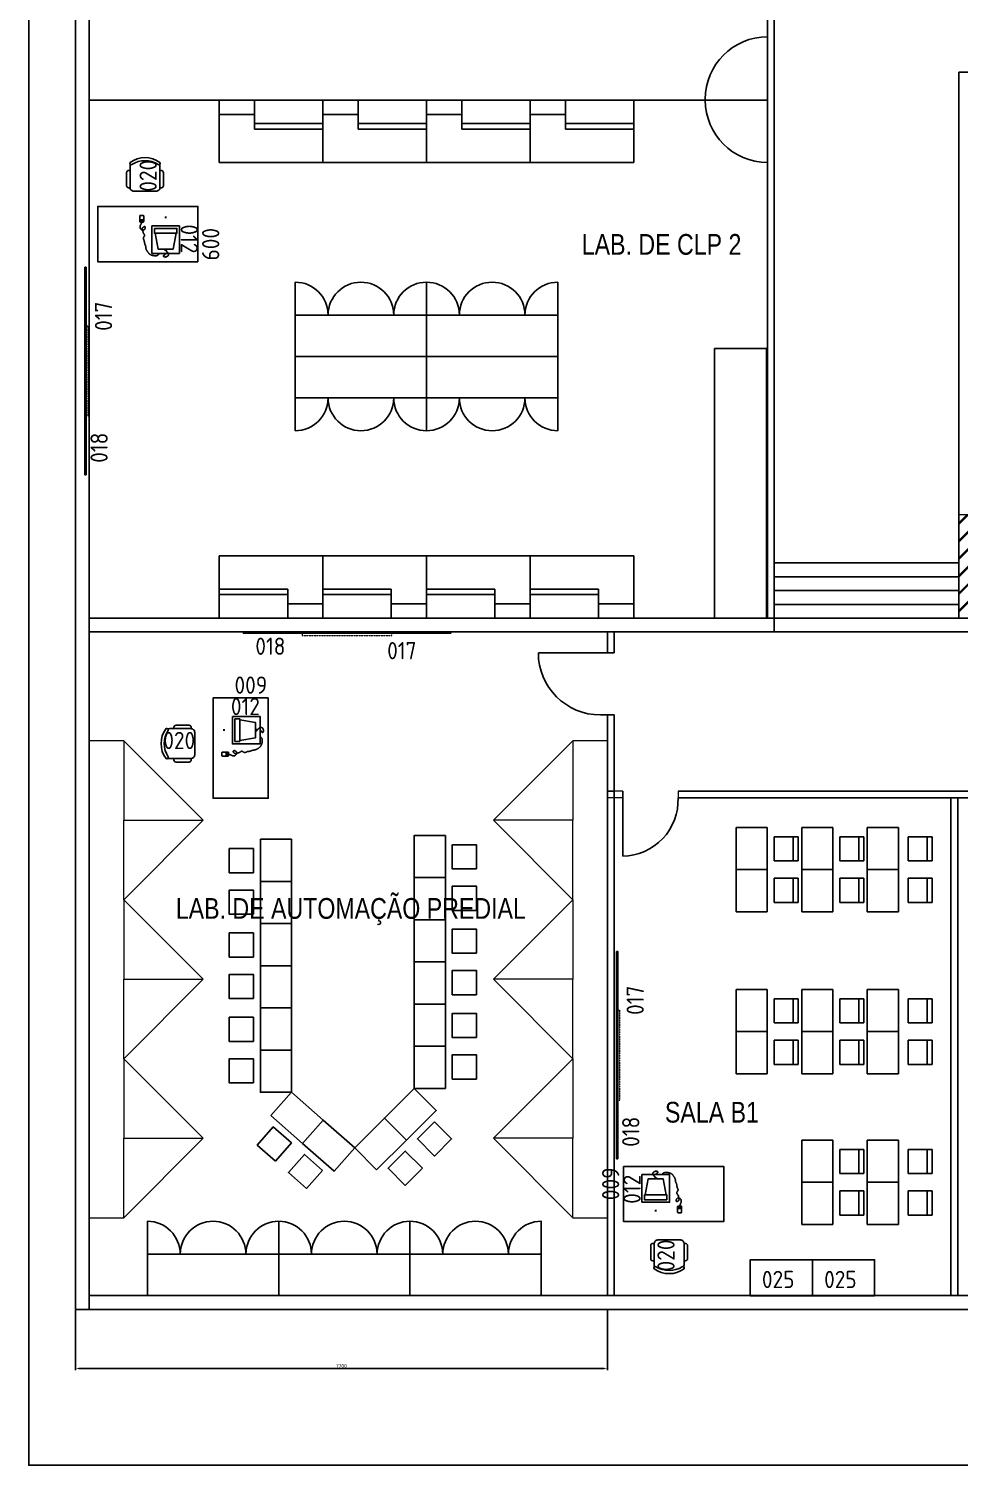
# Model space of a CAD drawing. Header units: millimetres. Extents: x 18768 to 1484868, y -11027 to 520152.
# Drawn here: x 1345642 to 1359111, y 196901 to 217683 of the extents above; entities that cross this region are included whole.
import ezdxf
from ezdxf.enums import TextEntityAlignment as Align

# ---------------------------------------------------------------- set-up
doc = ezdxf.new("R2010")
doc.units = ezdxf.units.MM
doc.linetypes.add('HIDDEN', pattern=[0.375, 0.25, -0.125])
for name, color, linetype in [('4-MOBILIA', 4, 'Continuous'), ('4-MOBÍLIA-OFICINA', 250, 'Continuous'), ('A Construir', 1, 'Continuous'), ('L025-CONTORNO', 7, 'Continuous'), ('L025-TEXTO', 7, 'Continuous'), ('L035-ARRANJO-ADQUIRIR', 102, 'Continuous'), ('L035-TEXTO', 40, 'Continuous'), ('PAREDES', 7, 'Continuous')]:
    doc.layers.add(name, color=color, linetype=linetype)
doc.layers.add('L035-DEMOLIÇÃO', color=40, linetype='Continuous', plot=False)
doc.styles.add('ISO-CP--25', font='isocp.shx', dxfattribs={"height": 250})
doc.styles.get("Standard").update_dxf_attribs({"font": 'arial.ttf'})
doc.dimstyles.new('Anotativo', dxfattribs={"dimscale": 0, "dimtxt": 2.5, "dimasz": 2.5, "dimexe": 1.25, "dimexo": 0.625, "dimtad": 1, "dimtxsty": 'Standard', "dimcen": 2.5, "dimadec": 0, "dimazin": 0, "dimtfac": 1, "dimtmove": 0, "dimatfit": 3, "dimfxl": 1, "dimarcsym": 0})

# ---------------------------------------------------------------- blocks, each defined once
blk = doc.blocks.new('BL_SENAI_id9320210400')
at = {"layer": 'L035-ARRANJO-ADQUIRIR', "color": 0}
for points in [[(-690, 550, -0.290756), (-310, 550, 0.829608), (-284, 579, 0.333333), (-716, 579, 0.829608), (-690, 550)], [(-717, 464), (-737, 464, 0.414214), (-767, 434), (-767, 244, 0.414214), (-737, 214), (-717, 214)], [(-710, 550, 0.129448), (-717, 523), (-717, 219, 0.414214), (-663, 164), (-338, 164, 0.414214), (-284, 219), (-284, 525, 0.120944), (-290, 550)], [(-284, 214), (-264, 214, 0.414214), (-234, 244), (-234, 434, 0.414214), (-264, 464), (-284, 464)]]:
    blk.add_lwpolyline(points, format="xyb", dxfattribs=at)
at = {"layer": 'L025-TEXTO', "style": 'ISO-CP--25'}
blk.add_attdef('rmp_mt_codmaterial', (15, 15), '', height=40, dxfattribs=at)
at = {"layer": 'L025-TEXTO', "style": 'ISO-CP--25', "flags": 1}
for tag in ['rmp_mt_nomeunid', 'rmp_mt_potencia', 'rmp_mt_cod']:
    blk.add_attdef(tag, (15, 15), '', height=40, dxfattribs=at)
blk = doc.blocks.new('BL_SENAI_id9300159197')
at = {"layer": 'L025-CONTORNO', "color": 0, "linetype": 'HIDDEN', "lineweight": 9}
blk.add_lwpolyline([(-650, -50), (650, -50), (650, 0), (-650, 0)], close=True, dxfattribs=at)
at = {"layer": 'L025-TEXTO', "lineweight": 9, "style": 'ISO-CP--25'}
blk.add_attdef('rmp_mt_codmaterial', (15, 15), '', height=40, dxfattribs=at)
at = {"layer": 'L025-TEXTO', "lineweight": 9, "style": 'ISO-CP--25', "flags": 1}
for tag in ['rmp_mt_nomeunid', 'rmp_mt_potencia', 'rmp_mt_cod']:
    blk.add_attdef(tag, (15, 15), '', height=40, dxfattribs=at)
blk = doc.blocks.new('BL_SENAI_id9320290690')
at = {"layer": 'L025-CONTORNO', "color": 0}
blk.add_lwpolyline([(-3131, 134), (-131, 134), (-131, 152), (-3131, 152)], close=True, dxfattribs=at)
at = {"layer": 'L025-TEXTO', "style": 'ISO-CP--25'}
blk.add_attdef('rmp_mt_codmaterial', (15, 15), '', height=40, dxfattribs=at)
at = {"layer": 'L025-TEXTO', "style": 'ISO-CP--25', "flags": 1}
for tag in ['rmp_mt_nomeunid', 'rmp_mt_potencia', 'rmp_mt_cod']:
    blk.add_attdef(tag, (15, 15), '', height=40, dxfattribs=at)
blk = doc.blocks.new('BL_SENAI_id9370710510')
at = {"layer": 'L035-ARRANJO-ADQUIRIR', "color": 0}
for p, q in [((185, 107), (161, 107)), ((173, 95), (173, 119)), ((491, 168), (491, 85)), ((491, 142), (549, 142)), ((491, 141), (549, 141)), ((495, 168), (495, 145)), ((511, 168), (495, 168)), ((495, 145), (511, 145)), ((542, 174), (498, 174)), ((498, 78), (542, 78)), ((511, 145), (511, 168)), ((529, 168), (512, 168)), ((512, 168), (512, 145)), ((512, 145), (529, 145)), ((529, 145), (529, 168)), ((530, 168), (530, 145)), ((546, 168), (530, 168)), ((530, 145), (546, 145)), ((546, 145), (546, 168)), ((549, 85), (549, 168))]:
    blk.add_line(p, q, dxfattribs=at)
for points in [[(-27, 229), (-27, 629), (373, 629), (373, 229)], [(162, 566), (184, 566), (184, 581), (162, 581)], [(335, 266), (335, 336), (10, 336), (10, 266)]]:
    blk.add_lwpolyline(points, close=True, dxfattribs=at)
for points in [[(173, 581), (172, 586), (170, 590), (168, 593), (165, 596), (162, 598), (160, 599), (158, 600), (156, 602), (154, 603), (153, 604), (152, 606), (152, 607), (152, 609), (151, 610), (151, 611), (150, 612), (149, 613), (148, 614), (146, 615), (145, 616), (143, 617), (141, 618), (139, 620), (138, 622), (136, 624), (135, 627), (134, 630), (133, 633), (133, 637), (133, 640), (133, 644), (133, 647), (134, 650), (134, 653), (135, 656), (137, 658), (138, 661), (140, 663), (142, 665), (144, 667), (146, 668), (148, 670), (151, 671), (153, 672), (156, 673), (158, 674), (160, 675), (162, 676), (164, 676), (166, 677), (168, 678), (170, 678), (172, 679), (174, 679), (175, 679), (177, 680), (179, 680), (180, 680), (182, 680), (183, 680), (185, 680), (187, 680), (189, 679), (190, 679), (192, 678), (194, 678), (195, 677), (197, 676), (199, 675), (200, 674), (201, 672), (203, 671), (204, 670), (205, 669), (205, 667), (206, 666), (206, 665), (206, 664), (206, 663), (206, 662), (205, 660), (205, 659), (204, 658), (203, 658), (201, 657), (200, 656), (199, 655), (197, 654), (196, 653), (194, 653), (193, 652), (191, 651), (190, 650), (189, 649), (187, 648), (186, 647), (185, 645), (184, 644), (183, 642), (182, 640), (181, 637), (179, 635), (176, 632), (173, 629)], [(268, 629), (272, 638), (277, 645), (282, 650), (288, 655), (294, 657), (300, 659), (307, 661), (313, 661), (320, 662), (326, 662), (332, 661), (338, 661), (343, 660), (349, 659), (355, 658), (360, 657), (366, 656), (371, 654), (377, 652), (382, 651), (387, 649), (392, 646), (397, 644), (402, 641), (406, 637), (411, 634), (415, 630), (419, 626), (422, 621), (426, 617), (430, 612), (433, 607), (437, 602), (440, 597), (443, 591), (447, 586), (449, 580), (452, 575), (454, 570), (456, 565), (457, 560), (458, 555), (459, 550), (460, 545), (460, 540), (461, 535), (461, 531), (462, 526), (464, 521), (466, 516), (467, 511), (470, 507), (472, 502), (474, 496), (475, 491), (477, 486), (478, 481), (479, 475), (480, 470), (481, 465), (481, 459), (482, 454), (483, 449), (484, 445), (486, 440), (487, 436), (489, 432), (491, 428), (492, 425), (494, 421), (495, 418), (496, 415), (496, 411), (496, 408), (496, 405), (495, 402), (494, 398), (493, 395), (492, 393), (490, 390), (488, 387), (486, 385), (484, 382), (482, 380), (481, 377), (480, 375), (479, 372), (479, 369), (479, 366), (479, 362), (481, 359), (482, 355), (484, 352), (486, 348), (488, 345), (490, 342), (492, 338), (493, 336), (495, 333), (497, 331), (498, 329), (499, 327), (500, 326), (501, 325), (501, 325), (501, 324), (501, 324), (501, 324), (501, 324), (500, 323), (500, 322), (501, 319), (501, 316), (502, 312), (503, 308), (504, 303), (505, 298), (506, 293), (507, 287), (508, 283), (509, 278), (510, 275), (511, 271), (511, 268), (511, 265), (510, 262), (509, 259), (507, 257), (505, 254), (502, 251), (498, 248), (495, 246), (491, 244), (487, 242), (483, 241), (480, 241), (477, 241), (475, 242), (473, 243), (471, 245), (470, 247), (469, 250), (469, 253), (469, 256), (469, 259), (470, 262), (471, 265), (472, 268), (473, 271), (475, 274), (477, 277), (479, 280), (482, 283), (485, 286), (488, 289), (491, 291), (495, 293), (498, 294), (503, 294), (507, 293), (512, 292), (517, 290), (522, 287), (527, 283), (531, 279), (536, 274), (539, 269), (542, 263), (543, 257), (544, 251), (544, 245), (543, 239), (542, 233), (540, 227), (538, 221), (536, 216), (533, 210), (530, 205), (528, 199), (525, 194), (523, 189), (521, 183), (520, 177), (520, 174)], [(323, 336), (283, 566), (63, 566), (23, 336)]]:
    blk.add_lwpolyline(points, dxfattribs=at)
for centre, start, end in [((498, 168), 90, 180), ((498, 85), 180, 270), ((542, 168), 0, 90), ((542, 85), 270, 0)]:
    blk.add_arc(centre, 6.72, start, end, dxfattribs=at)
at = {"layer": 'L025-TEXTO', "style": 'ISO-CP--25'}
blk.add_attdef('rmp_mt_codmaterial', (15, 15), '', height=40, dxfattribs=at)
at = {"layer": 'L025-TEXTO', "style": 'ISO-CP--25', "flags": 1}
for tag in ['rmp_mt_nomeunid', 'rmp_mt_potencia', 'rmp_mt_cod']:
    blk.add_attdef(tag, (15, 15), '', height=40, dxfattribs=at)
blk = doc.blocks.new('BL_SENAI_id9320220810')
at = {"layer": 'L025-CONTORNO', "color": 0}
blk.add_lwpolyline([(-688, 238), (112, 238), (112, 1688), (-688, 1688)], close=True, dxfattribs=at)
at = {"layer": 'L025-TEXTO', "style": 'ISO-CP--25'}
blk.add_attdef('rmp_mt_codmaterial', (15, 15), '', height=40, dxfattribs=at)
at = {"layer": 'L025-TEXTO', "style": 'ISO-CP--25', "flags": 1}
for tag in ['rmp_mt_nomeunid', 'rmp_mt_potencia', 'rmp_mt_cod']:
    blk.add_attdef(tag, (15, 15), '', height=40, dxfattribs=at)
blk = doc.blocks.new('*D312')
at = {"layer": 'DEFPOINTS', "color": 0, "linetype": 'ByBlock', "lineweight": 15, "transparency": 16777216}
for p in [(1346319, 199156), (1354019, 199156), (1354019, 198300)]:
    blk.add_point(p, dxfattribs=at)
at = {"layer": 'PAREDES', "color": 0, "linetype": 'ByBlock', "lineweight": -2, "transparency": 16777216}
for p, q in [((1346319, 199143), (1346319, 198275)), ((1354019, 199143), (1354019, 198275)), ((1346369, 198300), (1353969, 198300))]:
    blk.add_line(p, q, dxfattribs=at)
at = {"layer": 'PAREDES', "color": 0, "linetype": 'ByBlock', "lineweight": 15, "transparency": 16777216}
for points in [[(1346369, 198308), (1346369, 198292), (1346319, 198300)], [(1353969, 198308), (1353969, 198292), (1354019, 198300)]]:
    blk.add_solid(points, dxfattribs=at)
at = {"layer": 'PAREDES', "color": 0, "linetype": 'ByBlock', "lineweight": 15, "transparency": 16777216, "insert": (1350169, 198338), "char_height": 50, "attachment_point": 5}
blk.add_mtext('7700', dxfattribs=at)
blk = doc.blocks.new('BL_SENAI_id9320230440')
at = {"layer": 'L035-ARRANJO-ADQUIRIR', "color": 0}
blk.add_lwpolyline([(0, 520), (-900, 520), (-900, 0), (0, 0)], close=True, dxfattribs=at)
at = {"layer": 'L025-TEXTO', "style": 'ISO-CP--25'}
blk.add_attdef('rmp_mt_codmaterial', (15, 15), '', height=40, dxfattribs=at)
at = {"layer": 'L025-TEXTO', "style": 'ISO-CP--25', "flags": 1}
for tag in ['rmp_mt_nomeunid', 'rmp_mt_potencia', 'rmp_mt_cod']:
    blk.add_attdef(tag, (15, 15), '', height=40, dxfattribs=at)

msp = doc.modelspace()

# ---------------------------------------------------------------- hatches: boundary and pattern name
at = {"layer": 'A Construir', "linetype": 'ByBlock', "lineweight": 15}
h = msp.add_hatch(dxfattribs=at)
h.set_pattern_fill('JIS_LC_8A', color=0, scale=23)
h.set_pattern_definition([(45, (0, 60611.4), (-126.854957, 126.854957), []), (45, (23, 60611.4), (-126.854957, 126.854957), [])])
h.paths.add_polyline_path([(1359104.046, 209155.995), (1360604.046, 209155.995), (1360604.046, 210655.995), (1359104.046, 210655.995)])

# ---------------------------------------------------------------- linework, layer by layer
for p, q in [((1348909.5, 216649.957), (1348909.5, 216229.822)), ((1350409.5, 216649.957), (1350409.5, 216229.822)), ((1351909.5, 216649.957), (1351909.5, 216229.822)), ((1353409.5, 216649.957), (1353409.5, 216229.822)), ((1348400, 216441.267), (1348909.5, 216441.267)), ((1349900, 216441.267), (1350409.5, 216441.267)), ((1351400, 216441.267), (1351909.5, 216441.267)), ((1352900, 216441.267), (1353409.5, 216441.267)), ((1348909.5, 216309.576), (1349900, 216309.576)), ((1348909.5, 216229.822), (1349900, 216229.822)), ((1350409.5, 216309.576), (1351400, 216309.576)), ((1350409.5, 216229.822), (1351400, 216229.822)), ((1351909.5, 216309.576), (1352900, 216309.576)), ((1351909.5, 216229.822), (1352900, 216229.822)), ((1353409.5, 216309.576), (1354400, 216309.576)), ((1353409.5, 216229.822), (1354400, 216229.822)), ((1348400, 215749.957), (1349900, 215749.957)), ((1349900, 215749.957), (1351400, 215749.957)), ((1351400, 215749.957), (1352900, 215749.957)), ((1352900, 215749.957), (1354400, 215749.957)), ((1355569.298, 213055.995), (1356319.298, 213055.995)), ((1355569.298, 209155.995), (1355569.298, 213055.995)), ((1356319.298, 213055.995), (1356319.298, 209155.995)), ((1349900, 210055.995), (1348400, 210055.995)), ((1351400, 210055.995), (1349900, 210055.995)), ((1352900, 210055.995), (1351400, 210055.995)), ((1354400, 210055.995), (1352900, 210055.995)), ((1349390.5, 209576.13), (1348400, 209576.13)), ((1349390.5, 209496.376), (1348400, 209496.376)), ((1349390.5, 209155.995), (1349390.5, 209576.13)), ((1350890.5, 209576.13), (1349900, 209576.13)), ((1350890.5, 209496.376), (1349900, 209496.376)), ((1350890.5, 209155.995), (1350890.5, 209576.13)), ((1352390.5, 209576.13), (1351400, 209576.13)), ((1352390.5, 209496.376), (1351400, 209496.376)), ((1352390.5, 209155.995), (1352390.5, 209576.13)), ((1353890.5, 209576.13), (1352900, 209576.13)), ((1353890.5, 209496.376), (1352900, 209496.376)), ((1353890.5, 209155.995), (1353890.5, 209576.13)), ((1349900, 209364.684), (1349390.5, 209364.684)), ((1351400, 209364.684), (1350890.5, 209364.684)), ((1352900, 209364.684), (1352390.5, 209364.684)), ((1354400, 209364.684), (1353890.5, 209364.684)), ((1354317.191, 209155.995), (1353567.191, 209155.995))]:
    msp.add_line(p, q)
at = {"linetype": 'ByBlock', "lineweight": 15}
for p, q in [((1347019.298, 207381.395), (1346519.298, 207381.395)), ((1346519.298, 207381.395), (1346519.298, 200481.395)), ((1354019.298, 207381.395), (1353519.298, 207381.395)), ((1354019.298, 200481.395), (1354019.298, 207381.395)), ((1354240, 206654.995), (1354019.298, 206654.995)), ((1354019.298, 206654.995), (1354110, 206654.995)), ((1355040, 206654.995), (1355040.131, 206555.995)), ((1354240, 206555.995), (1354019.298, 206555.995)), ((1346519.298, 200481.395), (1347019.298, 200481.395)), ((1353519.298, 200481.395), (1354019.298, 200481.395))]:
    msp.add_line(p, q, dxfattribs=at)
for points in [[(1349900, 216649.957), (1348400, 216649.957), (1348400, 215749.957)], [(1349900, 215749.957), (1349900, 216649.957), (1348875, 216649.957)], [(1351400, 216649.957), (1349900, 216649.957), (1349900, 215749.957)], [(1351400, 215749.957), (1351400, 216649.957), (1350375, 216649.957)], [(1352900, 216649.957), (1351400, 216649.957), (1351400, 215749.957)], [(1352900, 215749.957), (1352900, 216649.957), (1351875, 216649.957)], [(1354400, 216649.957), (1352900, 216649.957), (1352900, 215749.957)], [(1354400, 215749.957), (1354400, 216649.957), (1353375, 216649.957)], [(1348400, 209155.995), (1349900, 209155.995), (1349900, 210055.995)], [(1348400, 210055.995), (1348400, 209155.995), (1349425, 209155.995)], [(1349900, 209155.995), (1351400, 209155.995), (1351400, 210055.995)], [(1349900, 210055.995), (1349900, 209155.995), (1350925, 209155.995)], [(1351400, 209155.995), (1352900, 209155.995), (1352900, 210055.995)], [(1351400, 210055.995), (1351400, 209155.995), (1352425, 209155.995)], [(1352900, 209155.995), (1354400, 209155.995), (1354400, 210055.995)], [(1352900, 210055.995), (1352900, 209155.995), (1353925, 209155.995)]]:
    msp.add_lwpolyline(points)
at = {"color": 2}
for points in [[(1349500, 213541.395), (1349500, 214016.395, -0.414213562), (1349975, 213541.395, -0.414213562), (1350450, 214016.395, -0.414213562), (1350925, 213541.395, -0.414213562), (1351400, 214016.395), (1351400, 213541.395)], [(1351400, 213541.395), (1351400, 214016.395, -0.414213562), (1351875, 213541.395, -0.414213562), (1352350, 214016.395, -0.414213562), (1352825, 213541.395, -0.414213562), (1353300, 214016.395), (1353300, 213541.395)], [(1351400, 212341.395), (1351400, 211866.395, -0.414213562), (1350925, 212341.395, -0.414213562), (1350450, 211866.395, -0.414213562), (1349975, 212341.395, -0.414213562), (1349500, 211866.395), (1349500, 212341.395)], [(1353300, 212341.395), (1353300, 211866.395, -0.414213562), (1352825, 212341.395, -0.414213562), (1352350, 211866.395, -0.414213562), (1351875, 212341.395, -0.414213562), (1351400, 211866.395), (1351400, 212341.395)], [(1347360, 199955.995), (1347360, 200430.995, -0.414213562), (1347835, 199955.995, -0.414213562), (1348310, 200430.995, -0.414213562), (1348785, 199955.995, -0.414213562), (1349260, 200430.995), (1349260, 199955.995)], [(1349260, 199955.995), (1349260, 200430.995, -0.414213562), (1349735, 199955.995, -0.414213562), (1350210, 200430.995, -0.414213562), (1350685, 199955.995, -0.414213562), (1351160, 200430.995), (1351160, 199955.995)], [(1351160, 199955.995), (1351160, 200430.995, -0.414213562), (1351635, 199955.995, -0.414213562), (1352110, 200430.995, -0.414213562), (1352585, 199955.995, -0.414213562), (1353060, 200430.995), (1353060, 199955.995)]]:
    msp.add_lwpolyline(points, format="xyb", dxfattribs=at)
for points in [[(1349500, 212941.395), (1351400, 212941.395), (1351400, 213541.395), (1349500, 213541.395)], [(1351400, 212941.395), (1353300, 212941.395), (1353300, 213541.395), (1351400, 213541.395)], [(1351400, 212941.395), (1349500, 212941.395), (1349500, 212341.395), (1351400, 212341.395)], [(1353300, 212941.395), (1351400, 212941.395), (1351400, 212341.395), (1353300, 212341.395)], [(1347360, 199355.995), (1349260, 199355.995), (1349260, 199955.995), (1347360, 199955.995)], [(1349260, 199355.995), (1351160, 199355.995), (1351160, 199955.995), (1349260, 199955.995)], [(1351160, 199355.995), (1353060, 199355.995), (1353060, 199955.995), (1351160, 199955.995)]]:
    msp.add_lwpolyline(points, close=True)
at = {"linetype": 'ByBlock', "lineweight": 15}
for points in [[(1347019.298, 207381.395), (1347019.298, 206231.395), (1348169.298, 206231.395), (1347019.298, 207381.395)], [(1353519.298, 207381.395), (1353519.298, 206231.395), (1352369.298, 206231.395), (1353519.298, 207381.395)], [(1347019.298, 205081.395), (1347019.298, 206231.395), (1348169.298, 206231.395), (1347019.298, 205081.395)], [(1353519.298, 205081.395), (1353519.298, 206231.395), (1352369.298, 206231.395), (1353519.298, 205081.395)], [(1347019.298, 205081.395), (1347019.298, 203931.395), (1348169.298, 203931.395), (1347019.298, 205081.395)], [(1353519.298, 205081.395), (1353519.298, 203931.395), (1352369.298, 203931.395), (1353519.298, 205081.395)], [(1347019.298, 202781.395), (1347019.298, 203931.395), (1348169.298, 203931.395), (1347019.298, 202781.395)], [(1353519.298, 202781.395), (1353519.298, 203931.395), (1352369.298, 203931.395), (1353519.298, 202781.395)], [(1347019.298, 202781.395), (1347019.298, 201631.395), (1348169.298, 201631.395), (1347019.298, 202781.395)], [(1353519.298, 202781.395), (1353519.298, 201631.395), (1352369.298, 201631.395), (1353519.298, 202781.395)], [(1347019.298, 200481.395), (1347019.298, 201631.395), (1348169.298, 201631.395), (1347019.298, 200481.395)], [(1353519.298, 200481.395), (1353519.298, 201631.395), (1352369.298, 201631.395), (1353519.298, 200481.395)]]:
    msp.add_lwpolyline(points, dxfattribs=at)
at = {"layer": '4-MOBILIA', "ltscale": 0.01}
msp.add_line((1346519.298, 214644.619), (1346519.298, 211644.619), dxfattribs=at)
at = {"layer": '4-MOBILIA'}
for p, q in [((1355880, 206130), (1356330, 206130)), ((1355880, 205520), (1355880, 206130)), ((1356330, 206130), (1356330, 205520)), ((1356830, 205520), (1356830, 206130)), ((1356830, 206130), (1357280, 206130)), ((1357280, 206130), (1357280, 205520)), ((1357780, 206130), (1358230, 206130)), ((1357780, 205520), (1357780, 206130)), ((1358230, 206130), (1358230, 205520)), ((1356330, 205520), (1355880, 205520)), ((1355880, 205520), (1355880, 204910)), ((1356330, 205520), (1355880, 205520)), ((1356330, 204910), (1356330, 205520)), ((1356830, 205520), (1356830, 204910)), ((1357280, 205520), (1356830, 205520)), ((1357280, 205520), (1356830, 205520)), ((1357280, 204910), (1357280, 205520)), ((1358230, 205520), (1357780, 205520)), ((1357780, 205520), (1357780, 204910)), ((1358230, 205520), (1357780, 205520)), ((1358230, 204910), (1358230, 205520)), ((1355880, 204910), (1356330, 204910)), ((1356830, 204910), (1357280, 204910)), ((1357780, 204910), (1358230, 204910)), ((1355880, 203785.816), (1356330, 203785.816)), ((1355880, 203175.816), (1355880, 203785.816)), ((1356330, 203785.816), (1356330, 203175.816)), ((1356830, 203175.816), (1356830, 203785.816)), ((1356830, 203785.816), (1357280, 203785.816)), ((1357280, 203785.816), (1357280, 203175.816)), ((1357780, 203785.816), (1358230, 203785.816)), ((1357780, 203175.816), (1357780, 203785.816)), ((1358230, 203785.816), (1358230, 203175.816)), ((1356330, 203175.816), (1355880, 203175.816)), ((1355880, 203175.816), (1355880, 202565.816)), ((1356330, 203175.816), (1355880, 203175.816)), ((1356330, 202565.816), (1356330, 203175.816)), ((1356830, 203175.816), (1356830, 202565.816)), ((1357280, 203175.816), (1356830, 203175.816)), ((1357280, 203175.816), (1356830, 203175.816)), ((1357280, 202565.816), (1357280, 203175.816)), ((1358230, 203175.816), (1357780, 203175.816)), ((1357780, 203175.816), (1357780, 202565.816)), ((1358230, 203175.816), (1357780, 203175.816)), ((1358230, 202565.816), (1358230, 203175.816)), ((1355880, 202565.816), (1356330, 202565.816)), ((1356830, 202565.816), (1357280, 202565.816)), ((1357780, 202565.816), (1358230, 202565.816)), ((1356830, 200995.955), (1356830, 201605.955)), ((1356830, 201605.955), (1357280, 201605.955)), ((1357280, 201605.955), (1357280, 200995.955)), ((1357780, 201605.955), (1358230, 201605.955)), ((1357780, 200995.955), (1357780, 201605.955)), ((1358230, 201605.955), (1358230, 200995.955)), ((1356830, 200995.955), (1356830, 200385.955)), ((1357280, 200995.955), (1356830, 200995.955)), ((1357280, 200995.955), (1356830, 200995.955)), ((1357280, 200385.955), (1357280, 200995.955)), ((1358230, 200995.955), (1357780, 200995.955)), ((1357780, 200995.955), (1357780, 200385.955)), ((1358230, 200995.955), (1357780, 200995.955)), ((1358230, 200385.955), (1358230, 200995.955)), ((1356830, 200385.955), (1357280, 200385.955)), ((1357780, 200385.955), (1358230, 200385.955))]:
    msp.add_line(p, q, dxfattribs=at)
at = {"layer": '4-MOBILIA', "linetype": 'Continuous'}
for p, q in [((1356780, 205995), (1356430, 205995)), ((1356430, 205995), (1356430, 205645)), ((1356705, 205645), (1356705, 205995)), ((1356780, 205645), (1356780, 205995)), ((1357730, 205995), (1357380, 205995)), ((1357380, 205995), (1357380, 205645)), ((1357655, 205645), (1357655, 205995)), ((1357730, 205645), (1357730, 205995)), ((1358720, 205995), (1358370, 205995)), ((1358370, 205995), (1358370, 205645)), ((1358645, 205645), (1358645, 205995)), ((1358720, 205645), (1358720, 205995)), ((1356430, 205645), (1356780, 205645)), ((1357380, 205645), (1357730, 205645)), ((1358370, 205645), (1358720, 205645)), ((1356430, 205395), (1356780, 205395)), ((1356430, 205045), (1356430, 205395)), ((1356705, 205395), (1356705, 205045)), ((1356780, 205395), (1356780, 205045)), ((1357380, 205395), (1357730, 205395)), ((1357380, 205045), (1357380, 205395)), ((1357655, 205395), (1357655, 205045)), ((1357730, 205395), (1357730, 205045)), ((1358370, 205395), (1358720, 205395)), ((1358370, 205045), (1358370, 205395)), ((1358645, 205395), (1358645, 205045)), ((1358720, 205395), (1358720, 205045)), ((1356780, 205045), (1356430, 205045)), ((1357730, 205045), (1357380, 205045)), ((1358720, 205045), (1358370, 205045)), ((1356780, 203650.816), (1356430, 203650.816)), ((1356430, 203650.816), (1356430, 203300.816)), ((1356705, 203300.816), (1356705, 203650.816)), ((1356780, 203300.816), (1356780, 203650.816)), ((1357730, 203650.816), (1357380, 203650.816)), ((1357380, 203650.816), (1357380, 203300.816)), ((1357655, 203300.816), (1357655, 203650.816)), ((1357730, 203300.816), (1357730, 203650.816)), ((1358720, 203650.816), (1358370, 203650.816)), ((1358370, 203650.816), (1358370, 203300.816)), ((1358645, 203300.816), (1358645, 203650.816)), ((1358720, 203300.816), (1358720, 203650.816)), ((1356430, 203300.816), (1356780, 203300.816)), ((1357380, 203300.816), (1357730, 203300.816)), ((1358370, 203300.816), (1358720, 203300.816)), ((1356430, 203050.816), (1356780, 203050.816)), ((1356430, 202700.816), (1356430, 203050.816)), ((1356705, 203050.816), (1356705, 202700.816)), ((1356780, 203050.816), (1356780, 202700.816)), ((1357380, 203050.816), (1357730, 203050.816)), ((1357380, 202700.816), (1357380, 203050.816)), ((1357655, 203050.816), (1357655, 202700.816)), ((1357730, 203050.816), (1357730, 202700.816)), ((1358370, 203050.816), (1358720, 203050.816)), ((1358370, 202700.816), (1358370, 203050.816)), ((1358645, 203050.816), (1358645, 202700.816)), ((1358720, 203050.816), (1358720, 202700.816)), ((1356780, 202700.816), (1356430, 202700.816)), ((1357730, 202700.816), (1357380, 202700.816)), ((1358720, 202700.816), (1358370, 202700.816)), ((1357730, 201470.955), (1357380, 201470.955)), ((1357380, 201470.955), (1357380, 201120.955)), ((1357655, 201120.955), (1357655, 201470.955)), ((1357730, 201120.955), (1357730, 201470.955)), ((1358720, 201470.955), (1358370, 201470.955)), ((1358370, 201470.955), (1358370, 201120.955)), ((1358645, 201120.955), (1358645, 201470.955)), ((1358720, 201120.955), (1358720, 201470.955)), ((1357380, 201120.955), (1357730, 201120.955)), ((1358370, 201120.955), (1358720, 201120.955)), ((1357380, 200870.955), (1357730, 200870.955)), ((1357380, 200520.955), (1357380, 200870.955)), ((1357655, 200870.955), (1357655, 200520.955)), ((1357730, 200870.955), (1357730, 200520.955)), ((1358370, 200870.955), (1358720, 200870.955)), ((1358370, 200520.955), (1358370, 200870.955)), ((1358645, 200870.955), (1358645, 200520.955)), ((1358720, 200870.955), (1358720, 200520.955)), ((1357730, 200520.955), (1357380, 200520.955)), ((1358720, 200520.955), (1358370, 200520.955))]:
    msp.add_line(p, q, dxfattribs=at)
at = {"layer": '4-MOBILIA'}
for points in [[(1348994.776, 205958.095), (1348994.776, 205348.095), (1348994.776, 204738.095), (1349444.776, 204738.095), (1349444.776, 205348.095), (1349444.776, 205958.095)], [(1351672.67, 206014.065), (1351672.67, 205404.065), (1351672.67, 204794.065), (1351222.67, 204794.065), (1351222.67, 205404.065), (1351222.67, 206014.065)], [(1348994.776, 205348.095), (1349444.776, 205348.095)], [(1351672.67, 205404.065), (1351222.67, 205404.065)], [(1348994.776, 204738.095), (1348994.776, 204128.095), (1348994.776, 203518.095), (1349444.776, 203518.095), (1349444.776, 204128.095), (1349444.776, 204738.095)], [(1351672.67, 204794.065), (1351672.67, 204184.065), (1351672.67, 203574.065), (1351222.67, 203574.065), (1351222.67, 204184.065), (1351222.67, 204794.065)], [(1348994.776, 204128.095), (1349444.776, 204128.095)], [(1351672.67, 204184.065), (1351222.67, 204184.065)], [(1348994.776, 203518.095), (1348994.776, 202908.095), (1348994.776, 202298.095), (1349444.776, 202298.095), (1349444.776, 202908.095), (1349444.776, 203518.095)], [(1351672.67, 203574.065), (1351672.67, 202964.065), (1351672.67, 202354.065), (1351222.67, 202354.065), (1351222.67, 202964.065), (1351222.67, 203574.065)], [(1348994.776, 202908.095), (1349444.776, 202908.095)], [(1351672.67, 202964.065), (1351222.67, 202964.065)], [(1349147.222, 201960.512), (1349604.835, 201557.162), (1350062.447, 201153.812), (1350360, 201491.395), (1349902.388, 201894.745), (1349444.776, 202298.095)], [(1350678.198, 201173.197), (1351109.533, 201604.532), (1351540.868, 202035.867), (1351222.67, 202354.065), (1350791.335, 201922.73), (1350360, 201491.395)], [(1349604.835, 201557.162), (1349902.388, 201894.745)], [(1351109.533, 201604.532), (1350791.335, 201922.73)]]:
    msp.add_lwpolyline(points, close=True, dxfattribs=at)
at = {"layer": '4-MOBILIA', "linetype": 'Continuous'}
for points in [[(1348544.776, 205473.095), (1348544.776, 205823.095), (1348894.776, 205823.095), (1348894.776, 205473.095)], [(1352122.67, 205529.065), (1352122.67, 205879.065), (1351772.67, 205879.065), (1351772.67, 205529.065)], [(1348894.776, 204873.095), (1348894.776, 205223.095), (1348544.776, 205223.095), (1348544.776, 204873.095)], [(1351772.67, 204929.065), (1351772.67, 205279.065), (1352122.67, 205279.065), (1352122.67, 204929.065)], [(1348544.776, 204253.095), (1348544.776, 204603.095), (1348894.776, 204603.095), (1348894.776, 204253.095)], [(1352122.67, 204309.065), (1352122.67, 204659.065), (1351772.67, 204659.065), (1351772.67, 204309.065)], [(1348894.776, 203653.095), (1348894.776, 204003.095), (1348544.776, 204003.095), (1348544.776, 203653.095)], [(1351772.67, 203709.065), (1351772.67, 204059.065), (1352122.67, 204059.065), (1352122.67, 203709.065)], [(1348544.776, 203033.095), (1348544.776, 203383.095), (1348894.776, 203383.095), (1348894.776, 203033.095)], [(1352122.67, 203089.065), (1352122.67, 203439.065), (1351772.67, 203439.065), (1351772.67, 203089.065)], [(1351772.67, 202489.065), (1351772.67, 202839.065), (1352122.67, 202839.065), (1352122.67, 202489.065)], [(1348894.776, 202433.095), (1348894.776, 202783.095), (1348544.776, 202783.095), (1348544.776, 202433.095)], [(1349213.509, 201302.233), (1348950.944, 201533.663), (1349182.374, 201796.228), (1349444.939, 201564.797)], [(1351516.12, 201869.697), (1351268.632, 201622.21), (1351516.12, 201374.722), (1351763.607, 201622.21)], [(1349895.049, 201168.06), (1349632.485, 201399.49), (1349401.054, 201136.926), (1349663.619, 200905.496)], [(1351339.343, 201197.946), (1351091.856, 200950.458), (1350844.368, 201197.946), (1351091.856, 201445.433)]]:
    msp.add_lwpolyline(points, close=True, dxfattribs=at)
at = {"layer": '4-MOBÍLIA-OFICINA'}
msp.add_line((1346519.298, 217404.969), (1346519.298, 215704.969), dxfattribs=at)
at = {"layer": 'A Construir'}
for p, q in [((1359104.046, 209155.995), (1359104.046, 217055.995)), ((1359104.046, 217055.995), (1379313.298, 217055.995))]:
    msp.add_line(p, q, dxfattribs=at)
at = {"layer": 'A Construir', "linetype": 'ByBlock', "lineweight": 15}
msp.add_lwpolyline([(1359104.046, 210655.995), (1360604.046, 210655.995), (1360604.046, 209155.995), (1359104.046, 209155.995), (1359104.046, 210655.995)], dxfattribs=at)
at = {"layer": 'L035-DEMOLIÇÃO', "linetype": 'ByBlock', "lineweight": -2}
msp.add_lwpolyline([(1437540.298, 196901.407), (1345642.017, 196901.407), (1345642.017, 234430), (1437540.298, 234430)], close=True, dxfattribs=at)
at = {"layer": 'PAREDES'}
for p, q in [((1346319.298, 226835.995), (1346319.298, 199155.995)), ((1346319.298, 226835.995), (1346319.298, 199155.995)), ((1346319.298, 226835.995), (1346319.298, 199155.995)), ((1346319.298, 226835.995), (1346319.298, 199155.995)), ((1346319.298, 226835.995), (1346319.298, 199155.995)), ((1346319.298, 226835.995), (1346319.298, 199155.995)), ((1346519.298, 226635.995), (1346519.298, 199355.995)), ((1346519.298, 226635.995), (1346519.298, 199355.995)), ((1346519.298, 226635.995), (1346519.298, 199355.995)), ((1346519.298, 226635.995), (1346519.298, 199355.995)), ((1346519.298, 226635.995), (1346519.298, 199155.995)), ((1346519.298, 226635.995), (1346519.298, 199155.995)), ((1356334.046, 226635.995), (1356334.046, 211533.43)), ((1356434.046, 225515.569), (1356434.046, 211533.43)), ((1356319.298, 216649.957), (1346519.298, 216649.957)), ((1356319.298, 216649.957), (1355219.298, 216649.957)), ((1356334.046, 211533.43), (1356334.046, 209155.995)), ((1356434.046, 211533.43), (1356434.046, 209155.995)), ((1359029.046, 209955.995), (1356434.046, 209955.995)), ((1359104.046, 209955.995), (1356454.046, 209955.995)), ((1359029.046, 209755.995), (1356434.046, 209755.995)), ((1359104.046, 209755.995), (1356454.046, 209755.995)), ((1359029.046, 209555.995), (1356434.046, 209555.995)), ((1359104.046, 209555.995), (1356454.046, 209555.995)), ((1359029.046, 209355.995), (1356434.046, 209355.995)), ((1359104.046, 209355.995), (1356454.046, 209355.995)), ((1381813.298, 209155.995), (1346519.298, 209155.995)), ((1356319.298, 209155.995), (1346519.298, 209155.995)), ((1356319.298, 209155.995), (1346519.298, 209155.995)), ((1356819.298, 209155.995), (1358819.298, 209155.995)), ((1356819.298, 209155.995), (1358819.298, 209155.995)), ((1356879.046, 209155.995), (1358879.046, 209155.995)), ((1356954.046, 209155.995), (1358954.046, 209155.995)), ((1346519.298, 208955.995), (1381813.298, 208955.995)), ((1346519.298, 208955.995), (1381813.298, 208955.995)), ((1354019.298, 208655.995), (1354019.298, 208955.995)), ((1354118.298, 208655.995), (1354118.298, 208955.995)), ((1354118.298, 208655.995), (1354118.298, 208955.995)), ((1358819.298, 208955.995), (1356819.298, 208955.995)), ((1358819.298, 208955.995), (1356819.298, 208955.995)), ((1358819.298, 208955.995), (1356819.298, 208955.995)), ((1358819.298, 208955.995), (1356819.298, 208955.995)), ((1358819.298, 208955.995), (1356819.298, 208955.995)), ((1358819.298, 208955.995), (1356819.298, 208955.995)), ((1358879.046, 208955.995), (1356879.046, 208955.995)), ((1358879.046, 208955.995), (1356879.046, 208955.995)), ((1358879.046, 208955.995), (1356879.046, 208955.995)), ((1358954.046, 208955.995), (1356954.046, 208955.995)), ((1358954.046, 208955.995), (1356954.046, 208955.995)), ((1358954.046, 208955.995), (1356954.046, 208955.995)), ((1354118.298, 208655.995), (1353018.298, 208655.995)), ((1353918.298, 207755.995), (1354118.298, 207755.995)), ((1354019.298, 207755.995), (1354019.298, 207290.779)), ((1354019.298, 207755.995), (1354019.298, 206555.995)), ((1354118.298, 199355.995), (1354118.298, 207755.995)), ((1354118.298, 199355.995), (1354118.298, 207755.995)), ((1354240, 205714.995), (1354240, 206654.995)), ((1359240, 206654.995), (1355040, 206654.995)), ((1354019.298, 206555.995), (1354019.298, 199355.995)), ((1359240, 206555.995), (1355040.131, 206555.995)), ((1358990, 206555.995), (1358990, 199355.995)), ((1359089, 206555.995), (1359089, 199355.995)), ((1354225.087, 199355.995), (1346519.298, 199355.995)), ((1379289.298, 199355.995), (1354225.087, 199355.995)), ((1354225.087, 199155.995), (1346319.298, 199155.995)), ((1379388.298, 199155.995), (1354225.087, 199155.995))]:
    msp.add_line(p, q, dxfattribs=at)
at = {"layer": 'PAREDES', "ltscale": 0.01}
msp.add_line((1356434.046, 209955.995), (1356434.046, 208955.995), dxfattribs=at)
at = {"layer": 'PAREDES'}
for centre, radius, start, end in [((1356334.046, 216665.819), 900, 90, 180), ((1356334.046, 216649.957), 900, 180, 270), ((1353918.298, 208655.995), 900, 180, 270), ((1354232.395, 206523.354), 808.395, 270.5389939, 2.3140764)]:
    msp.add_arc(centre, radius, start, end, dxfattribs=at)

# ---------------------------------------------------------------- block references
at = {"layer": 'L035-ARRANJO-ADQUIRIR'}
ref = msp.add_blockref('BL_SENAI_id9320210400', (1347825.648, 215168.474), dxfattribs=at)
ref.add_attrib('rmp_mt_codmaterial', '020', dxfattribs={"layer": 'L025-TEXTO', "height": 250, "rotation": 90, "style": 'ISO-CP--25'}).set_placement((1347370.218, 215556.036), align=Align.MIDDLE)
ref = msp.add_blockref('BL_SENAI_id9320220810', (1348328.167, 214999.571), dxfattribs=dict(at, rotation=90.00000000008812))
ref.add_attrib('rmp_mt_codmaterial', '009', dxfattribs={"layer": 'L025-TEXTO', "height": 250, "rotation": 270, "style": 'ISO-CP--25'}).set_placement((1348151.021, 214564.14), align=Align.CENTER)
ref = msp.add_blockref('BL_SENAI_id9370710510', (1347797.364, 215060.539), dxfattribs=dict(at, rotation=180))
ref.add_attrib('rmp_mt_codmaterial', '012', dxfattribs={"layer": 'L025-TEXTO', "height": 250, "rotation": 270, "style": 'ISO-CP--25'}).set_placement((1347966.946, 214642.661), align=Align.MIDDLE)
ref = msp.add_blockref('BL_SENAI_id9320290690', (1346320.123, 211100.461), dxfattribs=dict(at, rotation=270))
ref.add_attrib('rmp_mt_codmaterial', '018', dxfattribs={"layer": 'L025-TEXTO', "height": 250, "rotation": 90, "style": 'ISO-CP--25'}).set_placement((1346660.225, 211621.615), align=Align.MIDDLE)
ref = msp.add_blockref('BL_SENAI_id9300159197', (1346454.512, 212731.395), dxfattribs=dict(at, rotation=90))
ref.add_attrib('rmp_mt_codmaterial', '017', dxfattribs={"layer": 'L025-TEXTO', "lineweight": 9, "height": 250, "rotation": 90, "style": 'ISO-CP--25'}).set_placement((1346724.778, 213523.692), align=Align.MIDDLE)
ref = msp.add_blockref('BL_SENAI_id9320290690', (1348619.066, 209090.384), dxfattribs=dict(at, rotation=180))
ref.add_attrib('rmp_mt_codmaterial', '018', dxfattribs={"layer": 'L025-TEXTO', "height": 250, "style": 'ISO-CP--25'}).set_placement((1349140.22, 208750.283), align=Align.MIDDLE)
ref = msp.add_blockref('BL_SENAI_id9300159197', (1350250, 208955.995), dxfattribs=at)
ref.add_attrib('rmp_mt_codmaterial', '017', dxfattribs={"layer": 'L025-TEXTO', "lineweight": 9, "height": 250, "style": 'ISO-CP--25'}).set_placement((1351042.297, 208685.729), align=Align.MIDDLE)
ref = msp.add_blockref('BL_SENAI_id9320220810', (1348421.825, 208239.562), dxfattribs=dict(at, rotation=180.0000000000881))
ref.add_attrib('rmp_mt_codmaterial', '009', dxfattribs={"layer": 'L025-TEXTO', "height": 250, "style": 'ISO-CP--25'}).set_placement((1348857.256, 208062.416), align=Align.CENTER)
ref = msp.add_blockref('BL_SENAI_id9370710510', (1348360.856, 207708.759), dxfattribs=dict(at, rotation=270.00000000005))
ref.add_attrib('rmp_mt_codmaterial', '012', dxfattribs={"layer": 'L025-TEXTO', "height": 250, "style": 'ISO-CP--25'}).set_placement((1348778.734, 207878.342), align=Align.MIDDLE)
ref = msp.add_blockref('BL_SENAI_id9320210400', (1348208.425, 207841.766), dxfattribs=dict(at, rotation=90.00000000008815))
ref.add_attrib('rmp_mt_codmaterial', '020', dxfattribs={"layer": 'L025-TEXTO', "height": 250, "style": 'ISO-CP--25'}).set_placement((1347820.863, 207386.336), align=Align.MIDDLE)
ref = msp.add_blockref('BL_SENAI_id9320290690', (1354015.932, 201204.59), dxfattribs=dict(at, rotation=270))
ref.add_attrib('rmp_mt_codmaterial', '018', dxfattribs={"layer": 'L025-TEXTO', "height": 250, "rotation": 90, "style": 'ISO-CP--25'}).set_placement((1354356.033, 201725.744), align=Align.MIDDLE)
ref = msp.add_blockref('BL_SENAI_id9300159197', (1354150.321, 202835.524), dxfattribs=dict(at, rotation=90))
ref.add_attrib('rmp_mt_codmaterial', '017', dxfattribs={"layer": 'L025-TEXTO', "lineweight": 9, "height": 250, "rotation": 90, "style": 'ISO-CP--25'}).set_placement((1354420.587, 203627.821), align=Align.MIDDLE)
ref = msp.add_blockref('BL_SENAI_id9320220810', (1354013.095, 200537.726), dxfattribs=dict(at, rotation=270.0000000000381))
ref.add_attrib('rmp_mt_codmaterial', '009', dxfattribs={"layer": 'L025-TEXTO', "height": 250, "rotation": 90, "style": 'ISO-CP--25'}).set_placement((1354190.242, 200973.157), align=Align.CENTER)
ref = msp.add_blockref('BL_SENAI_id9370710510', (1354543.898, 200476.757), dxfattribs=at)
ref.add_attrib('rmp_mt_codmaterial', '012', dxfattribs={"layer": 'L025-TEXTO', "height": 250, "rotation": 90, "style": 'ISO-CP--25'}).set_placement((1354374.316, 200894.635), align=Align.MIDDLE)
ref = msp.add_blockref('BL_SENAI_id9320210400', (1354410.891, 200324.326), dxfattribs=dict(at, rotation=180.0000000000381))
ref.add_attrib('rmp_mt_codmaterial', '020', dxfattribs={"layer": 'L025-TEXTO', "height": 250, "rotation": 90, "style": 'ISO-CP--25'}).set_placement((1354866.322, 199936.764), align=Align.MIDDLE)
ref = msp.add_blockref('BL_SENAI_id9320230440', (1356085.537, 199873.54), dxfattribs=dict(at, rotation=180))
ref.add_attrib('rmp_mt_codmaterial', '025', dxfattribs={"layer": 'L025-TEXTO', "height": 250, "style": 'ISO-CP--25'}).set_placement((1356490.084, 199589.222), align=Align.MIDDLE)
ref = msp.add_blockref('BL_SENAI_id9320230440', (1356985.537, 199873.54), dxfattribs=dict(at, rotation=180))
ref.add_attrib('rmp_mt_codmaterial', '025', dxfattribs={"layer": 'L025-TEXTO', "height": 250, "style": 'ISO-CP--25'}).set_placement((1357390.084, 199589.222), align=Align.MIDDLE)

# ---------------------------------------------------------------- texts
at = {"layer": 'L035-TEXTO', "width": 0.8}
for s, p in [('LAB. DE CLP 2', (1353646.701, 214413.186)), ('LAB. DE AUTOMAÇÃO PREDIAL', (1347770.711, 204806.817)), ('SALA B1', (1354850.857, 201858.656))]:
    msp.add_text(s, height=300, dxfattribs=at).set_placement(p)

# ---------------------------------------------------------------- dimensions: what is measured, and where the dimension line sits
at = {"layer": 'PAREDES', "linetype": 'ByBlock', "lineweight": 15}
dim = msp.add_linear_dim(base=(1354019.298, 198300), p1=(1346319.298, 199155.995), p2=(1354019.298, 199155.995), dimstyle='Anotativo', dxfattribs=at)
dim.commit()
dim.dimension.update_dxf_attribs({"geometry": '*D312', "text_midpoint": (1350169.298, 198338.029)})

doc.saveas('drawing.dxf')
